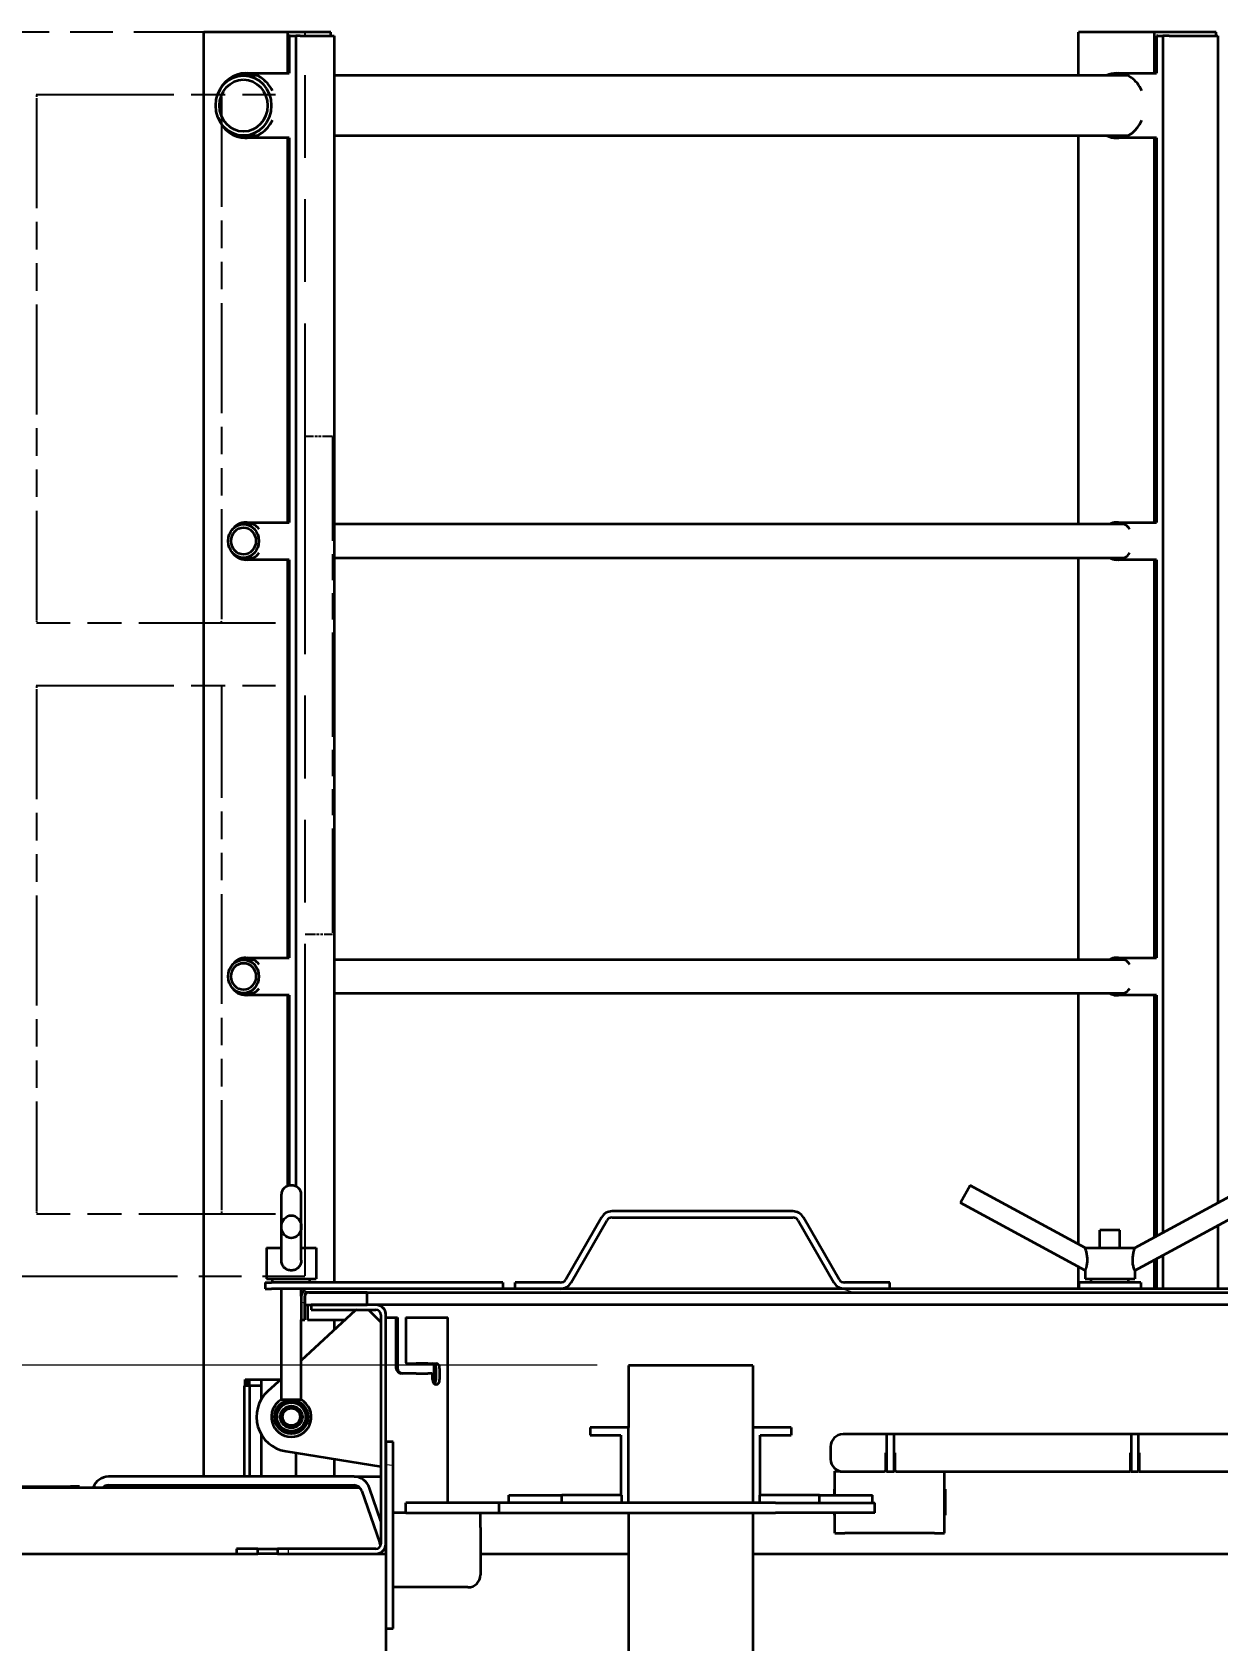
# Model space of a CAD drawing. Header units: millimetres. Extents: x 0 to 42050, y 0 to 29700.
# Drawn here: x 23318 to 24271, y 26642 to 27935 of the extents above; entities that cross this region are included whole.
import ezdxf

# ---------------------------------------------------------------- set-up
doc = ezdxf.new("R2010")
doc.units = ezdxf.units.MM
doc.header["$LTSCALE"] = 50
doc.linetypes.add('DOUBLE_DASH_CHAIN', pattern=[1.2403, 0.6614, -0.0827, 0.1654, -0.0827, 0.1654, -0.0827])
for name, color, linetype, lineweight in [('Dimension', 7, 'Continuous', 18), ('Hatch', 7, 'Continuous', 18), ('Reference', 7, 'DOUBLE_DASH_CHAIN', 25), ('Visible', 7, 'Continuous', 35)]:
    doc.layers.add(name, color=color, linetype=linetype, lineweight=lineweight)
doc.styles.add('Title', font='arial.ttf')
doc.dimstyles.new('Default - Method 2b', dxfattribs={"dimscale": 50, "dimtxt": 3, "dimasz": 2.5, "dimexe": 3, "dimexo": 0.5, "dimgap": 0.7, "dimtad": 0, "dimtoh": 1, "dimdec": 1, "dimrnd": 1e-08, "dimtxsty": 'Title', "dimcen": 0.09, "dimdle": 10, "dimclrd": 256, "dimclre": 256, "dimclrt": 7, "dimadec": 0, "dimazin": 2, "dimtfac": 0.833333, "dimtdec": 1, "dimtmove": 0, "dimatfit": 3, "dimfxl": 1, "dimtolj": 1, "dimlwd": -1, "dimlwe": -1, "dimarcsym": 0})
pattern_1 = [(340.0148, (0, 0), (54.2571, 149.19025), [])]
pattern_2 = [(265.01465, (0, 0), (158.14944, -13.79554), [])]
pattern_3 = [(355.01486, (0, 0), (13.79496, 158.1495), [])]

# ---------------------------------------------------------------- blocks, each defined once
blk = doc.blocks.new('*D40')
at = {"layer": 'Defpoints', "color": 0, "transparency": 16777216}
for p in [(23797.6, 26863.8), (21698.2, 20352.3), (22531.3, 20352.3)]:
    blk.add_point(p, dxfattribs=at)
at = {"layer": 'Dimension', "transparency": 16777216}
for p, q in [((23772.6, 26863.8), (21548.2, 26863.8)), ((21698.2, 26738.8), (21698.2, 23852.9)), ((21698.2, 20477.3), (21698.2, 23363.1)), ((22506.3, 20352.3), (21548.2, 20352.3))]:
    blk.add_line(p, q, dxfattribs=at)
for points in [[(21677.4, 26738.8), (21719, 26738.8), (21698.2, 26863.8)], [(21677.4, 20477.3), (21719, 20477.3), (21698.2, 20352.3)]]:
    blk.add_solid(points, dxfattribs=at)
at = {"layer": 'Dimension', "color": 7, "transparency": 16777216, "insert": (21774.8, 23398.1), "char_height": 150, "attachment_point": 7, "rotation": 90, "style": 'Title'}
blk.add_mtext('\\A1;6511', dxfattribs=at)

msp = doc.modelspace()

# ---------------------------------------------------------------- hatches: boundary and pattern name
at = {"layer": 'Hatch'}
h = msp.add_hatch(dxfattribs=at)
h.set_pattern_fill('ANSI31', color=256, scale=1270, angle=295.01482, style=0)
h.set_pattern_definition(pattern_1)
edge = h.paths.add_edge_path()
edge.add_ellipse((23526.62, 26975.17), major_axis=(0, 9.1), ratio=0.8790755, start_angle=0, end_angle=360)
h = msp.add_hatch(dxfattribs=at)
h.set_pattern_fill('ANSI31', color=256, scale=1270, angle=295.01482, style=0)
h.set_pattern_definition(pattern_1)
edge = h.paths.add_edge_path()
edge.add_line((23537.62, 26900.33), (23537.62, 26912.33))
edge.add_line((23537.62, 26912.33), (23537.62, 26919.33))
edge.add_ellipse((23540.62, 26919.33), major_axis=(0, 3), ratio=1, start_angle=0, end_angle=90, ccw=False)
edge.add_line((23540.62, 26922.33), (23587.62, 26922.33))
edge.add_line((23587.62, 26922.33), (25417.62, 26922.33))
edge.add_line((25417.62, 26922.33), (25464.62, 26922.33))
edge.add_ellipse((25464.62, 26919.33), major_axis=(0, 3), ratio=1, start_angle=270, end_angle=360, ccw=False)
edge.add_line((25467.62, 26919.33), (25467.62, 26912.33))
edge.add_line((25467.62, 26912.33), (25467.62, 26900.33))
edge.add_line((25467.62, 26900.33), (25470.62, 26900.33))
edge.add_line((25470.62, 26900.33), (25470.62, 26919.33))
edge.add_ellipse((25464.62, 26919.33), major_axis=(0, 6), ratio=1, start_angle=270, end_angle=360)
edge.add_line((25464.62, 26925.33), (23540.62, 26925.33))
edge.add_ellipse((23540.62, 26919.33), major_axis=(0, 6), ratio=1, start_angle=0, end_angle=90)
edge.add_line((23534.62, 26919.33), (23534.62, 26900.33))
edge.add_line((23534.62, 26900.33), (23537.62, 26900.33))
h = msp.add_hatch(dxfattribs=at)
h.set_pattern_fill('ANSI31', color=256, scale=1270, angle=205.01467, style=0)
h.set_pattern_definition([(250.01467, (0, 0), (149.1901, -54.2575), [])])
h.paths.add_polyline_path([(23537.62, 26922.33), (23537.62, 26919.33), (23537.62, 26912.33), (23542.62, 26912.33), (23587.62, 26912.33), (23587.62, 26922.33), (23540.62, 26922.33)])
h = msp.add_hatch(dxfattribs=at)
h.set_pattern_fill('ANSI31', color=256, scale=1270, angle=220.01465, style=0)
h.set_pattern_definition(pattern_2)
edge = h.paths.add_edge_path()
edge.add_line((23515.62, 26716.33), (23515.62, 26712.33))
edge.add_line((23515.62, 26712.33), (23594.62, 26712.33))
edge.add_ellipse((23594.62, 26720.33), major_axis=(8, 0), ratio=1, start_angle=270, end_angle=360)
edge.add_line((23602.62, 26720.33), (23602.62, 26802.33))
edge.add_line((23602.62, 26802.33), (23602.62, 26904.33))
edge.add_ellipse((23594.62, 26904.33), major_axis=(8, 0), ratio=1, start_angle=0, end_angle=90)
edge.add_line((23594.62, 26912.33), (23542.62, 26912.33))
edge.add_line((23542.62, 26912.33), (23542.62, 26908.33))
edge.add_line((23542.62, 26908.33), (23594.62, 26908.33))
edge.add_ellipse((23594.62, 26904.33), major_axis=(0, 4), ratio=1, start_angle=270, end_angle=360, ccw=False)
edge.add_line((23598.62, 26904.33), (23598.62, 26720.33))
edge.add_ellipse((23594.62, 26720.33), major_axis=(4, 0), ratio=1, start_angle=270, end_angle=360, ccw=False)
edge.add_line((23594.62, 26716.33), (23515.62, 26716.33))
h = msp.add_hatch(dxfattribs=at)
h.set_pattern_fill('ANSI31', color=256, scale=1270, angle=310.01486, style=0)
h.set_pattern_definition(pattern_3)
h.paths.add_polyline_path([(24011.12, 26778.33), (24011.12, 26808.33), (24005.12, 26808.33), (24005.12, 26778.33)])
h = msp.add_hatch(dxfattribs=at)
h.set_pattern_fill('ANSI31', color=256, scale=1270, angle=235.01463, style=0)
h.set_pattern_definition([(280.01463, (0, 0), (156.3312, 27.60655), [])])
h.paths.add_polyline_path([(24207.62, 26778.33), (24207.62, 26808.33), (24201.62, 26808.33), (24201.62, 26778.33)])
h = msp.add_hatch(dxfattribs=at)
h.set_pattern_fill('ANSI31', color=256, scale=1270, angle=310.01486, style=0)
h.set_pattern_definition(pattern_3)
h.paths.add_polyline_path([(23602.62, 26652.33), (23608.62, 26652.33), (23608.62, 26802.33), (23602.62, 26802.33), (23602.62, 26720.33)])
h = msp.add_hatch(dxfattribs=at)
h.set_pattern_fill('ANSI31', color=256, scale=1270, angle=220.01465, style=0)
h.set_pattern_definition(pattern_2)
h.paths.add_polyline_path([(23499.62, 26712.33), (23499.62, 26716.33), (23482.62, 26716.33), (23482.62, 26712.33)])

# ---------------------------------------------------------------- linework, layer by layer
at = {"layer": 'Reference', "color": 9, "ltscale": 4.12641, "true_color": 0xc0c0c0}
for p, q in [((23536.6, 27935.33), (23298.8, 27935.33)), ((23298.8, 26935.33), (23536.6, 26935.33))]:
    msp.add_line(p, q, dxfattribs=at)
at = {"layer": 'Reference', "color": 9, "ltscale": 8.042114, "true_color": 0xc0c0c0}
msp.add_line((23537.87, 26936.6), (23537.87, 27934.06), dxfattribs=at)
at = {"layer": 'Reference', "color": 9, "ltscale": 2.672609, "true_color": 0xc0c0c0}
for p, q in [((23322.02, 27462.33), (23322.02, 27883.33)), ((23470.57, 27883.33), (23470.57, 27462.33)), ((23322.02, 26987.33), (23322.02, 27408.33)), ((23470.57, 27408.33), (23470.57, 26987.33))]:
    msp.add_line(p, q, dxfattribs=at)
at = {"layer": 'Reference', "color": 9, "ltscale": 3.32539, "true_color": 0xc0c0c0}
for p, q in [((23322.28, 27885.33), (23513.92, 27885.33)), ((23513.92, 27460.33), (23322.28, 27460.33)), ((23322.28, 27410.33), (23513.92, 27410.33)), ((23513.92, 26985.33), (23322.28, 26985.33))]:
    msp.add_line(p, q, dxfattribs=at)
at = {"layer": 'Reference', "color": 9, "ltscale": 0.244668, "true_color": 0xc0c0c0}
for p, q in [((23559.68, 27610.33), (23537.87, 27610.33)), ((23537.87, 27210.33), (23559.68, 27210.33))]:
    msp.add_line(p, q, dxfattribs=at)
at = {"layer": 'Reference', "color": 9, "ltscale": 2.539291, "true_color": 0xc0c0c0}
msp.add_line((23559.68, 27610.33), (23559.68, 27210.33), dxfattribs=at)
at = {"layer": 'Reference', "color": 9, "ltscale": 0.024152, "true_color": 0xc0c0c0}
for centre, major_axis, start_param, end_param in [((23535.87, 27933.33), (-1.65, -1.65), 2.1689214, 3.7397178), ((23535.87, 26937.33), (-1.65, 1.65), 2.5434675, 4.1142639)]:
    msp.add_ellipse(centre, major_axis=major_axis, ratio=0.6813879, start_param=start_param, end_param=end_param, dxfattribs=at)
at = {"layer": 'Reference', "color": 9, "ltscale": 0.022013, "true_color": 0xc0c0c0}
for points, knots in [([(23322.02, 27883.33), (23322.02, 27883.62), (23322.03, 27883.91), (23322.09, 27884.45), (23322.13, 27884.71), (23322.22, 27885.13), (23322.27, 27885.3), (23322.35, 27885.55), (23322.39, 27885.63), (23322.43, 27885.71), (23322.44, 27885.73), (23322.44, 27885.73)], [4.712389, 4.712389, 4.712389, 4.712389, 4.9798706, 4.9798706, 5.2402552, 5.2402552, 5.4778702, 5.4778702, 5.6776199, 5.6776199, 5.7979936, 5.7979936, 5.7979936, 5.7979936]), ([(23322.44, 27459.93), (23322.44, 27459.93), (23322.44, 27459.94), (23322.41, 27459.99), (23322.38, 27460.04), (23322.32, 27460.2), (23322.28, 27460.31), (23322.2, 27460.61), (23322.16, 27460.79), (23322.08, 27461.23), (23322.06, 27461.49), (23322.03, 27461.94), (23322.02, 27462.13), (23322.02, 27462.33)], [3.6267843, 3.6267843, 3.6267843, 3.6267843, 3.7235393, 3.7235393, 3.8784732, 3.8784732, 4.0646167, 4.0646167, 4.2852155, 4.2852155, 4.5337889, 4.5337889, 4.712389, 4.712389, 4.712389, 4.712389]), ([(23322.02, 27408.33), (23322.02, 27408.62), (23322.03, 27408.91), (23322.09, 27409.45), (23322.13, 27409.71), (23322.22, 27410.13), (23322.27, 27410.3), (23322.35, 27410.55), (23322.39, 27410.63), (23322.43, 27410.71), (23322.44, 27410.73), (23322.44, 27410.73)], [4.712389, 4.712389, 4.712389, 4.712389, 4.9798706, 4.9798706, 5.2402552, 5.2402552, 5.4778702, 5.4778702, 5.6776199, 5.6776199, 5.7979936, 5.7979936, 5.7979936, 5.7979936]), ([(23322.44, 26984.93), (23322.44, 26984.93), (23322.44, 26984.94), (23322.41, 26984.99), (23322.38, 26985.04), (23322.32, 26985.2), (23322.28, 26985.31), (23322.2, 26985.61), (23322.16, 26985.79), (23322.08, 26986.23), (23322.06, 26986.49), (23322.03, 26986.94), (23322.02, 26987.13), (23322.02, 26987.33)], [3.6267843, 3.6267843, 3.6267843, 3.6267843, 3.7235393, 3.7235393, 3.8784732, 3.8784732, 4.0646167, 4.0646167, 4.2852155, 4.2852155, 4.5337889, 4.5337889, 4.712389, 4.712389, 4.712389, 4.712389])]:
    msp.add_open_spline(points, degree=3, knots=knots, dxfattribs=at)
at = {"layer": 'Reference', "color": 9, "ltscale": 0.014378, "true_color": 0xc0c0c0}
for points, knots in [([(23470.57, 27883.33), (23470.57, 27883.62), (23470.56, 27883.91), (23470.5, 27884.45), (23470.46, 27884.71), (23470.38, 27885.08), (23470.35, 27885.21), (23470.31, 27885.33)], [4.71238898, 4.71238898, 4.71238898, 4.71238898, 4.97987064, 4.97987064, 5.24025517, 5.24025517, 5.41857699, 5.41857699, 5.41857699, 5.41857699]), ([(23470.31, 27460.33), (23470.32, 27460.37), (23470.34, 27460.41), (23470.39, 27460.61), (23470.43, 27460.79), (23470.51, 27461.23), (23470.54, 27461.49), (23470.57, 27461.94), (23470.57, 27462.13), (23470.57, 27462.33)], [4.00620097, 4.00620097, 4.00620097, 4.00620097, 4.06461671, 4.06461671, 4.28521546, 4.28521546, 4.53378885, 4.53378885, 4.71238898, 4.71238898, 4.71238898, 4.71238898]), ([(23470.31, 27410.33), (23470.32, 27410.29), (23470.34, 27410.25), (23470.39, 27410.05), (23470.43, 27409.86), (23470.51, 27409.43), (23470.54, 27409.17), (23470.57, 27408.72), (23470.57, 27408.52), (23470.57, 27408.33)], [0.86460832, 0.86460832, 0.86460832, 0.86460832, 0.92302406, 0.92302406, 1.1436228, 1.1436228, 1.3921962, 1.3921962, 1.57079633, 1.57079633, 1.57079633, 1.57079633]), ([(23470.57, 26987.33), (23470.57, 26987.04), (23470.56, 26986.75), (23470.5, 26986.2), (23470.46, 26985.95), (23470.38, 26985.58), (23470.35, 26985.44), (23470.31, 26985.33)], [1.57079633, 1.57079633, 1.57079633, 1.57079633, 1.83827799, 1.83827799, 2.09866252, 2.09866252, 2.27698433, 2.27698433, 2.27698433, 2.27698433])]:
    msp.add_open_spline(points, degree=3, knots=knots, dxfattribs=at)
at = {"layer": 'Visible', "color": 9, "true_color": 0xc0c0c0}
for p, q in [((23523.63, 27935.33), (23456.34, 27935.33)), ((23456.34, 26774.33), (23456.34, 27935.33)), ((23558.51, 27935.33), (23523.63, 27935.33)), ((23523.63, 27935.33), (23523.63, 27902.33)), ((23524.79, 27932.33), (23524.79, 27902.33)), ((23525.57, 27932.33), (23524.79, 27932.33)), ((23525.57, 27932.33), (23530.18, 27932.33)), ((23530.18, 27932.33), (23530.18, 27007.59)), ((23533.67, 27932.33), (23530.18, 27932.33)), ((23533.67, 27932.33), (23557.7, 27932.33)), ((23557.7, 27932.33), (23561.18, 27932.33)), ((23558.51, 27932.33), (23558.51, 27935.33)), ((23561.18, 27932.33), (23561.18, 26930.33)), ((24220.34, 27935.33), (24159.44, 27935.33)), ((24159.44, 27900.48), (24159.44, 27935.33)), ((24269.97, 27935.33), (24220.34, 27935.33)), ((24220.34, 27935.33), (24220.34, 27902.33)), ((24222, 27932.33), (24222, 27902.33)), ((24223.1, 27932.33), (24222, 27932.33)), ((24223.1, 27932.33), (24227.27, 27932.33)), ((24227.27, 27932.33), (24227.27, 26970.52)), ((24232.23, 27932.33), (24227.27, 27932.33)), ((24232.23, 27932.33), (24266.42, 27932.33)), ((24266.42, 27932.33), (24271.38, 27932.33)), ((24269.97, 27932.33), (24269.97, 27935.33)), ((24271.38, 27932.33), (24271.38, 26994.44)), ((23499.45, 27900.48), (23488.19, 27900.48)), ((23489.98, 27902.33), (23523.63, 27902.33)), ((23492.82, 27902.33), (23492.82, 27900.48)), ((23496.5, 27902.33), (23502.06, 27898.84)), ((23523.63, 27902.33), (23524.79, 27902.33)), ((24199.47, 27900.48), (23561.18, 27900.48)), ((24189.89, 27902.33), (24220.34, 27902.33)), ((24196.79, 27902.33), (24201.83, 27898.84)), ((24220.34, 27902.33), (24222, 27902.33)), ((23477.88, 27854.67), (23479.26, 27853.81)), ((23488.19, 27852.18), (23498.96, 27852.18)), ((23492.82, 27852.18), (23492.82, 27850.5)), ((23495.49, 27852.18), (23495.49, 27851)), ((23561.18, 27852.18), (24199.02, 27852.18)), ((24159.44, 27539.78), (24159.44, 27852.18)), ((23523.63, 27850.33), (23489.98, 27850.33)), ((23523.63, 27850.33), (23523.63, 27541.33)), ((23524.79, 27850.33), (23523.63, 27850.33)), ((23524.79, 27850.33), (23524.79, 27541.33)), ((24220.34, 27850.33), (24189.89, 27850.33)), ((24220.34, 27850.33), (24220.34, 27541.33)), ((24222, 27850.33), (24220.34, 27850.33)), ((24222, 27850.33), (24222, 27541.33)), ((23489.98, 27541.33), (23523.63, 27541.33)), ((23492.82, 27541.33), (23492.82, 27539.78)), ((23493.78, 27541.33), (23496.99, 27539.32)), ((23523.63, 27541.33), (23524.79, 27541.33)), ((24189.89, 27541.33), (24220.34, 27541.33)), ((24194.33, 27541.33), (24197.24, 27539.32)), ((24220.34, 27541.33), (24222, 27541.33)), ((23496.26, 27539.78), (23488.19, 27539.78)), ((24196.57, 27539.78), (23561.18, 27539.78)), ((23483.55, 27513.85), (23483.79, 27513.69)), ((23483.79, 27513.69), (23483.7, 27513.69)), ((23488.19, 27512.88), (23496.2, 27512.88)), ((23523.63, 27511.33), (23489.98, 27511.33)), ((23492.82, 27512.88), (23492.82, 27511.63)), ((23495.49, 27512.88), (23495.49, 27512.53)), ((23523.63, 27511.33), (23523.63, 27191.33)), ((23524.79, 27511.33), (23523.63, 27511.33)), ((23524.79, 27511.33), (23524.79, 27191.33)), ((23561.18, 27512.88), (24196.52, 27512.88)), ((24159.44, 27189.78), (24159.44, 27512.88)), ((24220.34, 27511.33), (24189.89, 27511.33)), ((24220.34, 27511.33), (24220.34, 27191.33)), ((24222, 27511.33), (24220.34, 27511.33)), ((24222, 27511.33), (24222, 27191.33)), ((23496.26, 27189.78), (23488.19, 27189.78)), ((23489.98, 27191.33), (23523.63, 27191.33)), ((23492.82, 27191.33), (23492.82, 27189.78)), ((23493.78, 27191.33), (23496.99, 27189.32)), ((23523.63, 27191.33), (23524.79, 27191.33)), ((24196.57, 27189.78), (23561.18, 27189.78)), ((24189.89, 27191.33), (24220.34, 27191.33)), ((24194.33, 27191.33), (24197.24, 27189.32)), ((24220.34, 27191.33), (24222, 27191.33)), ((23483.41, 27163.91), (23484.33, 27163.34)), ((23488.19, 27162.88), (23496.2, 27162.88)), ((23523.63, 27161.33), (23489.98, 27161.33)), ((23492.82, 27162.88), (23492.82, 27161.63)), ((23495.49, 27162.88), (23495.49, 27162.53)), ((23523.63, 27161.33), (23523.63, 27007.82)), ((23524.79, 27161.33), (23523.63, 27161.33)), ((23524.79, 27161.33), (23524.79, 27008.14)), ((23561.18, 27162.88), (24196.52, 27162.88)), ((24159.44, 26961.04), (24159.44, 27162.88)), ((24220.34, 27161.33), (24189.89, 27161.33)), ((24220.34, 27161.33), (24220.34, 26966.77)), ((24222, 27161.33), (24220.34, 27161.33)), ((24222, 27161.33), (24222, 26967.66)), ((24271.38, 26976.24), (24271.38, 26925.33)), ((24220.34, 26948.56), (24220.34, 26925.33)), ((24222, 26949.46), (24222, 26925.33)), ((24227.27, 26952.32), (24227.27, 26925.33)), ((24159.44, 26925.33), (24159.44, 26942.84)), ((23561.18, 26900.33), (23561.18, 26892.26)), ((23488.65, 26847.33), (23488.65, 26774.33)), ((23493.27, 26847.33), (23488.65, 26847.33)), ((23489.52, 26847.33), (23489.52, 26852.33)), ((23489.52, 26852.33), (23517.85, 26852.33)), ((23490.68, 26852.33), (23490.68, 26847.33)), ((23492.82, 26852.33), (23492.82, 26847.33)), ((23502.52, 26847.33), (23493.27, 26847.33)), ((23493.27, 26774.33), (23493.27, 26847.33)), ((23502.52, 26852.33), (23502.52, 26836.59)), ((23502.52, 26808.07), (23502.52, 26774.33)), ((23530.18, 26793.39), (23530.18, 26774.33)), ((23561.18, 26788.38), (23561.18, 26774.33)), ((23121.26, 26712.33), (23482.62, 26712.33)), ((23594.62, 26712.33), (23602.62, 26712.33)), ((23678.62, 26712.33), (23797.62, 26712.33)), ((23897.62, 26712.33), (25402.62, 26712.33)), ((23602.62, 26652.33), (23602.62, 26632.33))]:
    msp.add_line(p, q, dxfattribs=at)
at = {"layer": 'Visible'}
for p, q in [((23518.62, 26975.17), (23518.62, 27001.3)), ((23534.62, 26975.17), (23534.62, 27001.3)), ((24072.24, 27008.33), (24064.62, 26994.26)), ((24164.62, 26958.24), (24072.24, 27008.33)), ((24204.62, 26958.24), (24296.99, 27008.33)), ((23929.67, 26987.59), (23784.57, 26987.59)), ((24164.62, 26940.04), (24064.62, 26994.26)), ((24204.62, 26940.04), (24304.62, 26994.26)), ((23518.62, 26948.23), (23518.62, 26975.17)), ((23534.62, 26948.23), (23534.62, 26975.17)), ((23775.91, 26982.59), (23747.18, 26932.83)), ((23751.51, 26930.33), (23780.24, 26980.09)), ((23784.57, 26982.59), (23929.67, 26982.59)), ((23934, 26980.09), (23962.73, 26930.33)), ((23967.06, 26932.83), (23938.33, 26982.59)), ((24192.62, 26972.33), (24176.62, 26972.33)), ((24176.62, 26958.33), (24176.62, 26972.33)), ((24192.62, 26958.33), (24192.62, 26972.33)), ((23506.62, 26958.33), (23518.62, 26958.33)), ((23506.62, 26958.33), (23506.62, 26933.33)), ((23534.62, 26958.33), (23546.62, 26958.33)), ((23546.62, 26958.33), (23546.62, 26933.33)), ((24164.62, 26958.33), (24204.62, 26958.33)), ((24164.62, 26958.33), (24164.62, 26958.24)), ((24204.62, 26958.33), (24204.62, 26958.24)), ((23506.62, 26933.33), (23546.62, 26933.33)), ((23511.62, 26930.33), (23511.62, 26933.33)), ((23541.62, 26930.33), (23541.62, 26933.33)), ((24164.62, 26940.04), (24164.62, 26933.33)), ((24164.62, 26933.33), (24204.62, 26933.33)), ((24169.62, 26930.33), (24169.62, 26933.33)), ((24199.62, 26930.33), (24199.62, 26933.33)), ((24204.62, 26940.04), (24204.62, 26933.33)), ((23505.62, 26930.33), (23505.62, 26925.33)), ((23505.62, 26930.33), (23510.62, 26930.33)), ((23505.62, 26925.33), (23510.62, 26925.33)), ((23696.62, 26930.33), (23510.62, 26930.33)), ((23540.62, 26925.33), (23510.62, 26925.33)), ((23518.62, 26836.18), (23518.62, 26925.33)), ((23534.62, 26919.33), (23534.62, 26925.33)), ((23537.62, 26922.33), (23537.62, 26912.33)), ((23587.62, 26922.33), (23537.62, 26922.33)), ((25464.62, 26925.33), (23540.62, 26925.33)), ((23540.62, 26922.33), (25464.62, 26922.33)), ((23587.62, 26912.33), (23587.62, 26922.33)), ((23696.62, 26930.33), (23696.62, 26925.33)), ((23742.85, 26930.33), (23706.62, 26930.33)), ((23706.62, 26925.33), (23706.62, 26930.33)), ((24007.62, 26930.33), (23971.39, 26930.33)), ((24007.62, 26925.33), (24007.62, 26930.33)), ((24209.62, 26930.33), (24159.62, 26930.33)), ((24159.62, 26930.33), (24159.62, 26925.33)), ((24209.62, 26930.33), (24209.62, 26925.33)), ((23534.62, 26919.33), (23534.62, 26900.33)), ((23578.04, 26907.8), (23534.62, 26867.78)), ((23537.62, 26900.33), (23537.62, 26919.33)), ((23537.62, 26912.33), (23587.62, 26912.33)), ((23539.74, 26912.33), (23539.74, 26900.33)), ((23594.62, 26912.33), (23542.62, 26912.33)), ((23542.62, 26912.33), (23542.62, 26908.33)), ((23542.62, 26908.33), (23594.62, 26908.33)), ((23598.62, 26898.33), (23588.62, 26908.33)), ((25410.62, 26912.33), (23594.62, 26912.33)), ((23534.62, 26900.33), (23537.62, 26900.33)), ((23534.62, 26836.18), (23534.62, 26900.33)), ((23539.74, 26900.33), (23569.94, 26900.33)), ((23596.62, 26900.33), (23598.62, 26900.33)), ((23598.62, 26904.33), (23598.62, 26720.33)), ((23602.62, 26720.33), (23602.62, 26904.33)), ((23602.62, 26902.33), (23610.99, 26902.33)), ((23610.99, 26902.33), (23612.03, 26902.33)), ((23610.99, 26861.33), (23610.99, 26902.33)), ((23612.03, 26902.33), (23612.03, 26861.33)), ((23618.72, 26902.33), (23627.09, 26902.33)), ((23618.72, 26902.33), (23618.72, 26866.33)), ((23627.09, 26902.33), (23636.27, 26902.33)), ((23636.27, 26902.33), (23649.74, 26902.33)), ((23649.74, 26902.33), (23652.52, 26902.33)), ((23652.52, 26753.33), (23652.52, 26902.33)), ((23627.09, 26857.33), (23614.85, 26857.33)), ((23619.68, 26865.33), (23627.09, 26865.33)), ((23636.27, 26865.33), (23627.09, 26865.33)), ((23627.09, 26857.33), (23636.27, 26857.33)), ((23636.27, 26865.33), (23643, 26865.33)), ((23639.47, 26857.33), (23636.27, 26857.33)), ((23640.17, 26852.33), (23640.17, 26856.33)), ((23641.5, 26848.94), (23641.5, 26864.86)), ((23643, 26852.33), (23643, 26861.33)), ((23645.83, 26861.33), (23645.83, 26852.33)), ((23897.62, 26863.76), (23797.62, 26863.76)), ((23797.62, 26863.76), (23797.62, 26813.76)), ((23897.62, 26863.76), (23897.62, 26813.76)), ((23518.62, 26853.03), (23507.64, 26842.92)), ((23518.62, 26836.18), (23534.62, 26836.18)), ((23797.62, 26813.76), (23766.93, 26813.76)), ((23766.93, 26813.76), (23766.93, 26807.76)), ((23766.93, 26807.76), (23791.62, 26807.76)), ((23791.62, 26807.76), (23791.62, 26759.33)), ((23797.62, 26753.33), (23797.62, 26813.76)), ((23928.3, 26813.76), (23897.62, 26813.76)), ((23897.62, 26813.76), (23897.62, 26753.33)), ((23903.62, 26759.33), (23903.62, 26807.76)), ((23903.62, 26807.76), (23928.3, 26807.76)), ((23928.3, 26813.76), (23928.3, 26807.76)), ((24005.12, 26808.33), (23970.12, 26808.33)), ((24011.12, 26808.33), (24005.12, 26808.33)), ((24005.12, 26808.33), (24005.12, 26778.33)), ((24011.12, 26778.33), (24011.12, 26808.33)), ((24201.62, 26808.33), (24011.12, 26808.33)), ((24207.62, 26808.33), (24201.62, 26808.33)), ((24201.62, 26808.33), (24201.62, 26778.33)), ((24397.95, 26808.33), (24207.62, 26808.33)), ((24207.62, 26778.33), (24207.62, 26808.33)), ((23522.15, 26794.69), (23598.62, 26782.33)), ((23608.62, 26802.33), (23602.62, 26802.33)), ((23602.62, 26802.33), (23602.62, 26652.33)), ((23608.62, 26652.33), (23608.62, 26802.33)), ((23960.12, 26798.33), (23960.12, 26788.33)), ((24004.62, 26780.33), (24004.62, 26793.33)), ((24004.62, 26793.33), (24005.12, 26793.33)), ((24011.12, 26793.33), (24011.62, 26793.33)), ((24011.62, 26793.33), (24011.62, 26780.33)), ((24201.12, 26793.33), (24201.62, 26793.33)), ((24201.12, 26778.33), (24201.12, 26793.33)), ((24207.62, 26793.33), (24208.12, 26793.33)), ((24208.12, 26793.33), (24208.12, 26778.33)), ((23963.62, 26759.33), (23963.62, 26778.83)), ((23963.62, 26778.83), (23966.99, 26778.83)), ((23970.12, 26778.33), (24002.62, 26778.33)), ((24005.12, 26778.83), (24003.94, 26778.83)), ((24005.12, 26778.33), (24011.12, 26778.33)), ((24012.29, 26778.83), (24011.12, 26778.83)), ((24013.62, 26778.33), (24201.12, 26778.33)), ((24051.62, 26728.83), (24051.62, 26778.33)), ((24201.62, 26778.33), (24207.62, 26778.33)), ((24208.12, 26778.33), (24395.45, 26778.33)), ((23581.72, 26765.33), (23121.26, 26765.33)), ((23221.86, 26766.42), (23356.36, 26766.42)), ((23356.36, 26765.33), (23356.36, 26766.42)), ((23577.12, 26774.33), (23379.6, 26774.33)), ((23379.6, 26767.33), (23577.12, 26767.33)), ((23577.12, 26774.33), (23598.62, 26774.33)), ((23598.62, 26738.41), (23589.48, 26765.12)), ((23583.3, 26762.72), (23597.39, 26721.54)), ((23618.62, 26745.33), (23618.62, 26753.33)), ((23693.62, 26753.33), (23618.62, 26753.33)), ((23693.62, 26745.33), (23693.62, 26753.33)), ((23915.95, 26753.33), (23693.62, 26753.33)), ((23701.46, 26759.33), (23743.99, 26759.33)), ((23701.46, 26753.33), (23701.46, 26759.33)), ((23792.25, 26759.33), (23743.99, 26759.33)), ((23743.99, 26753.33), (23743.99, 26759.33)), ((23792.25, 26753.33), (23792.25, 26759.33)), ((23902.98, 26759.33), (23902.98, 26753.33)), ((23951.25, 26759.33), (23902.98, 26759.33)), ((23915.95, 26753.33), (23995.62, 26753.33)), ((23951.25, 26759.33), (23993.77, 26759.33)), ((23951.25, 26753.33), (23951.25, 26759.33)), ((23963.12, 26764.33), (23963.62, 26764.33)), ((23963.12, 26759.33), (23963.12, 26764.33)), ((23993.77, 26753.33), (23993.77, 26759.33)), ((23995.62, 26745.33), (23995.62, 26753.33)), ((24051.62, 26764.33), (24052.12, 26764.33)), ((24052.12, 26764.33), (24052.12, 26743.33)), ((23618.62, 26745.33), (23608.62, 26745.33)), ((23618.62, 26745.33), (23693.62, 26745.33)), ((23678.62, 26733.33), (23678.62, 26745.33)), ((23693.62, 26745.33), (23915.95, 26745.33)), ((23797.62, 26745.33), (23797.62, 21385.88)), ((23897.62, 26745.33), (23897.62, 21385.88)), ((23995.62, 26745.33), (23915.95, 26745.33)), ((23963.12, 26743.33), (23963.12, 26745.33)), ((23963.62, 26743.33), (23963.12, 26743.33)), ((23963.62, 26728.83), (23963.62, 26745.33)), ((24052.12, 26743.33), (24051.62, 26743.33)), ((23678.62, 26733.33), (23678.62, 26695.33)), ((23963.62, 26728.83), (23971.62, 26728.83)), ((24043.62, 26728.83), (23971.62, 26728.83)), ((24043.62, 26728.83), (24051.62, 26728.83)), ((23499.62, 26716.33), (23482.62, 26716.33)), ((23482.62, 26716.33), (23482.62, 26712.33)), ((23499.62, 26712.33), (23499.62, 26716.33)), ((23499.62, 26716.33), (23515.62, 26716.33)), ((23515.62, 26716.33), (23515.62, 26712.33)), ((23594.62, 26716.33), (23515.62, 26716.33)), ((23482.62, 26712.33), (23499.62, 26712.33)), ((23515.62, 26712.33), (23499.62, 26712.33)), ((23515.62, 26712.33), (23594.62, 26712.33)), ((23668.62, 26685.33), (23608.62, 26685.33)), ((23602.62, 26652.33), (23608.62, 26652.33))]:
    msp.add_line(p, q, dxfattribs=at)
for radius in [13.56, 11.58, 8.9, 8, 7]:
    msp.add_circle((23526.62, 26822.33), radius, dxfattribs=at)
for centre, radius, start, end in [((23784.57, 26977.59), 10, 90, 150), ((23929.67, 26977.59), 10, 30, 90), ((23784.57, 26977.59), 5, 90, 150), ((23929.67, 26977.59), 5, 30, 90), ((23540.62, 26919.33), 6, 90, 180), ((23540.62, 26919.33), 3, 90, 180), ((23742.85, 26935.33), 5, 270, 330), ((23742.85, 26935.33), 10, 270, 330), ((23971.39, 26935.33), 10, 210, 270), ((23971.39, 26935.33), 5, 210, 270), ((23579.4, 26906.33), 2, 90, 132.66341), ((23594.62, 26904.33), 8, 0, 90), ((23594.62, 26904.33), 4, 0, 90), ((23526.62, 26822.33), 28, 132.66341, 260.81923), ((23526.62, 26822.33), 16, 120, 60), ((23970.12, 26798.33), 10, 90, 180), ((23970.12, 26788.33), 10, 180, 270), ((24002.62, 26780.33), 2, 270, 0), ((24013.62, 26780.33), 2, 180, 270), ((23594.62, 26720.33), 8, 270, 0), ((23594.62, 26720.33), 4, 270, 0), ((23668.62, 26695.33), 10, 270, 0)]:
    msp.add_arc(centre, radius, start, end, dxfattribs=at)
at = {"layer": 'Visible', "color": 9, "true_color": 0xc0c0c0}
for centre, major_axis in [((23488.19, 27876.33), (0, 24.15)), ((23488.19, 27876.33), (0, 20.9)), ((23488.19, 27526.33), (0, 13.45)), ((23488.19, 27526.33), (0, 10.8)), ((23488.19, 27176.33), (0, 13.45)), ((23488.19, 27176.33), (0, 10.8))]:
    msp.add_ellipse(centre, major_axis=major_axis, ratio=0.9242195, dxfattribs=at)
for centre, major_axis, ratio, start_param, end_param in [((23489.98, 27876.33), (0, 26), 0.9218373, 0, 1.1905962), ((23491.15, 27876.33), (0, 26), 0.9218373, 0, 0.6595403), ((23490.08, 27876.33), (0, -26), 0.9218373, 2.0436914, 2.6179939), ((24189.89, 27876.33), (0, 26), 0.8342482, 0, 0.3795103), ((24191.55, 27876.33), (0, 26), 0.8342482, 0, 0.3795103), ((24190.98, 27876.33), (0, -26), 0.8342482, 2.0436914, 2.6179939), ((23489.98, 27876.33), (0, -26), 0.9218373, 5.0925891, 6.2831853), ((23490.08, 27876.33), (0, -26), 0.9218373, 0.0222926, 1.0979012), ((24190.98, 27876.33), (0, -26), 0.8342482, 0.0130411, 1.0979012), ((23491.15, 27876.33), (0, -26), 0.9218373, 5.623645, 6.2831853), ((23491.24, 27876.33), (0, -26), 0.9218373, 5.7595865, 6.2589268), ((24189.89, 27876.33), (0, -26), 0.8342482, 5.903675, 6.2831853), ((24191.55, 27876.33), (0, -26), 0.8342482, 5.903675, 6.2831853), ((24192.64, 27876.33), (0, -26), 0.8342482, 5.903675, 6.2450448), ((23489.98, 27526.33), (0, 15), 0.9218373, 0, 0.9450668), ((23491.15, 27526.33), (0, 15), 0.9218373, 0, 0.5987215), ((24189.89, 27526.33), (0, 15), 0.8342482, 0, 0.4586146), ((24191.55, 27526.33), (0, 15), 0.8342482, 0, 0.4586146), ((23490.08, 27526.33), (0, -15), 0.9218373, 2.2624317, 2.6179939), ((24190.98, 27526.33), (0, -15), 0.8342482, 2.2624317, 2.6179939), ((23489.98, 27526.33), (0, -15), 0.9218373, 5.3381185, 6.2831853), ((23490.08, 27526.33), (0, -15), 0.9218373, 0.038647, 0.879161), ((24190.98, 27526.33), (0, -15), 0.8342482, 0.0226058, 0.879161), ((23491.15, 27526.33), (0, -15), 0.9218373, 5.6844638, 6.2831853), ((23491.24, 27526.33), (0, -15), 0.9218373, 5.7146058, 6.2411289), ((24189.89, 27526.33), (0, -15), 0.8342482, 5.8245707, 6.2831853), ((24191.55, 27526.33), (0, -15), 0.8342482, 5.8245707, 6.2831853), ((24192.64, 27526.33), (0, -15), 0.8342482, 5.8245707, 6.217043), ((23489.98, 27176.33), (0, 15), 0.9218373, 0, 0.9450668), ((23491.15, 27176.33), (0, 15), 0.9218373, 0, 0.5987215), ((23490.08, 27176.33), (0, -15), 0.9218373, 2.2624317, 2.6179939), ((24189.89, 27176.33), (0, 15), 0.8342482, 0, 0.4586146), ((24191.55, 27176.33), (0, 15), 0.8342482, 0, 0.4586146), ((24190.98, 27176.33), (0, -15), 0.8342482, 2.2624317, 2.6179939), ((23489.98, 27176.33), (0, -15), 0.9218373, 5.3381185, 6.2831853), ((23490.08, 27176.33), (0, -15), 0.9218373, 0.038647, 0.879161), ((24190.98, 27176.33), (0, -15), 0.8342482, 0.0226058, 0.879161), ((23491.15, 27176.33), (0, -15), 0.9218373, 5.6844638, 6.2831853), ((23491.24, 27176.33), (0, -15), 0.9218373, 5.7595865, 6.2411289), ((24189.89, 27176.33), (0, -15), 0.8342482, 5.8245707, 6.2831853), ((24191.55, 27176.33), (0, -15), 0.8342482, 5.8245707, 6.2831853), ((24192.64, 27176.33), (0, -15), 0.8342482, 5.8245707, 6.217043)]:
    msp.add_ellipse(centre, major_axis=major_axis, ratio=ratio, start_param=start_param, end_param=end_param, dxfattribs=at)
at = {"layer": 'Visible'}
for centre, major_axis, ratio, start_param, end_param in [((23526.62, 27001.3), (-8, 0), 0.8790755, 3.1415927, 6.2831853), ((23614.85, 26861.33), (0, -4), 0.9659258, 4.712389, 6.2831853), ((23615.89, 26861.33), (0, -4), 0.9659258, 4.712389, 6.2831853), ((23619.68, 26866.33), (0, -1), 0.9659258, 4.712389, 6.2831853), ((23639.47, 26856.33), (0, 1), 0.7071068, 4.712389, 6.2831853), ((23640.17, 26861.33), (0, 4), 0.7071068, 4.712389, 6.2831853), ((23643, 26861.33), (0, 4), 0.7071068, 4.712389, 6.2831853), ((23643, 26852.33), (0, -4), 0.7071068, 4.712389, 7.8539816), ((23640.17, 26852.33), (0, 4), 0.7071068, 3.6651914, 4.712389), ((23368.08, 18563.52), (0, 8203), 0.2920212, 0.0048958, 0.0170315), ((23379.6, 26760.33), (0, 14), 0.9396926, 0, 1.2055891), ((23379.6, 26760.33), (0, 7), 0.9396926, 0, 0.7751934), ((23577.12, 26760.33), (0, 14), 0.9396926, 5.0614548, 6.2831853), ((23577.12, 26760.33), (0, 7), 0.9396926, 5.0614548, 6.2831853), ((23584.81, 26760.33), (0, -7), 0.9396926, 3.7660365, 3.916786), ((23609.75, 26726.33), (0, -14), 0.9396926, 5.0614548, 5.2494057)]:
    msp.add_ellipse(centre, major_axis=major_axis, ratio=ratio, start_param=start_param, end_param=end_param, dxfattribs=at)
msp.add_ellipse((23526.62, 26975.17), major_axis=(0, 9.1), ratio=0.8790755, dxfattribs=at)
for points, knots in [([(23534.62, 26948.23), (23534.62, 26947.16), (23534.44, 26946.01), (23533.63, 26943.91), (23533, 26942.96), (23531.54, 26941.55), (23530.65, 26940.98), (23528.69, 26940.22), (23527.62, 26940.04), (23525.62, 26940.04), (23524.55, 26940.22), (23522.59, 26940.98), (23521.69, 26941.55), (23520.23, 26942.96), (23519.6, 26943.91), (23518.8, 26946.01), (23518.62, 26947.16), (23518.62, 26948.23)], [2.7352357, 2.7352357, 2.7352357, 2.7352357, 3.0571869, 3.0571869, 3.3791381, 3.3791381, 3.6795715, 3.6795715, 3.9800049, 3.9800049, 4.2804383, 4.2804383, 4.5808717, 4.5808717, 4.9028228, 4.9028228, 5.224774, 5.224774, 5.224774, 5.224774]), ([(24164.62, 26958.24), (24164.62, 26958.24), (24164.64, 26958.16), (24164.73, 26957.86), (24164.79, 26957.64), (24165.03, 26956.79), (24165.24, 26955.98), (24165.64, 26954.2), (24165.87, 26953.08), (24166.19, 26950.69), (24166.29, 26949.42), (24166.29, 26947.16), (24166.21, 26946.01), (24165.88, 26943.91), (24165.65, 26942.96), (24165.22, 26941.55), (24165, 26940.98), (24164.7, 26940.22), (24164.62, 26940.04), (24164.62, 26940.04)], [1.3676178, 1.3676178, 1.3676178, 1.3676178, 1.5312304, 1.5312304, 1.6948429, 1.6948429, 2.0220679, 2.0220679, 2.3786518, 2.3786518, 2.7352357, 2.7352357, 3.0571869, 3.0571869, 3.3791381, 3.3791381, 3.6795715, 3.6795715, 3.9800049, 3.9800049, 3.9800049, 3.9800049]), ([(24202.95, 26948.23), (24202.95, 26949.42), (24203.04, 26950.69), (24203.37, 26953.08), (24203.59, 26954.2), (24203.99, 26955.98), (24204.21, 26956.79), (24204.44, 26957.64), (24204.51, 26957.86), (24204.59, 26958.16), (24204.62, 26958.24), (24204.62, 26958.24)], [0, 0, 0, 0, 0.3565839, 0.3565839, 0.7131678, 0.7131678, 1.0403928, 1.0403928, 1.2040053, 1.2040053, 1.3676178, 1.3676178, 1.3676178, 1.3676178]), ([(24204.62, 26940.04), (24204.62, 26940.04), (24204.53, 26940.22), (24204.23, 26940.98), (24204.01, 26941.55), (24203.59, 26942.96), (24203.35, 26943.91), (24203.03, 26946.01), (24202.95, 26947.16), (24202.95, 26948.23)], [3.9800049, 3.9800049, 3.9800049, 3.9800049, 4.2804383, 4.2804383, 4.5808717, 4.5808717, 4.9028228, 4.9028228, 5.224774, 5.224774, 5.224774, 5.224774]), ([(23602.62, 26904.33), (23602.62, 26906.07), (23602.22, 26907.46), (23601.44, 26908.75), (23601.29, 26908.96), (23600.72, 26909.68), (23600.24, 26910.11), (23599.73, 26910.48)], [0, 0, 0, 0, 0.27672696, 0.27672696, 0.33663418, 0.33663418, 0.49173782, 0.49173782, 0.49173782, 0.49173782]), ([(23602.62, 26720.33), (23602.62, 26718.59), (23602.22, 26717.2), (23601.44, 26715.91), (23601.29, 26715.7), (23600.72, 26714.98), (23600.24, 26714.54), (23599.73, 26714.17)], [0, 0, 0, 0, 0.27672696, 0.27672696, 0.33663418, 0.33663418, 0.49173782, 0.49173782, 0.49173782, 0.49173782])]:
    msp.add_open_spline(points, degree=3, knots=knots, dxfattribs=at)
for points in [[(23520.83, 26832.36), (23518.14, 26830.81), (23515.03, 26829.02)], [(23526.62, 26835.7), (23523.51, 26833.91), (23520.83, 26832.36)], [(23532.41, 26832.36), (23529.72, 26833.91), (23526.62, 26835.7)], [(23538.2, 26829.02), (23535.1, 26830.81), (23532.41, 26832.36)], [(23515.03, 26829.02), (23515.03, 26825.43), (23515.03, 26822.33)], [(23515.03, 26822.33), (23515.03, 26819.22), (23515.03, 26815.64)], [(23538.2, 26822.33), (23538.2, 26825.43), (23538.2, 26829.02)], [(23538.2, 26815.64), (23538.2, 26819.22), (23538.2, 26822.33)], [(23515.03, 26815.64), (23518.14, 26813.85), (23520.83, 26812.3)], [(23520.83, 26812.3), (23523.51, 26810.74), (23526.62, 26808.95)], [(23526.62, 26808.95), (23529.72, 26810.74), (23532.41, 26812.3)], [(23532.41, 26812.3), (23535.1, 26813.85), (23538.2, 26815.64)]]:
    msp.add_rational_spline(points, [1, 1.0379548493, 1], degree=2, dxfattribs=at)

# ---------------------------------------------------------------- dimensions: what is measured, and where the dimension line sits
at = {"layer": 'Dimension'}
dim = msp.add_linear_dim(base=(21698.2, 20352.33), p1=(23797.62, 26863.76), p2=(22531.26, 20352.33), angle=90, dimstyle='Default - Method 2b', override={"dimgap": 0.7, "dimtoh": 0, "dimdec": 0, "dimtol": 0, "dimlim": 0, "dimtp": 0, "dimtm": 0, "dimtdec": 0, "dimtofl": 0, "dimatfit": 1}, dxfattribs=at)
dim.commit()
dim.dimension.update_dxf_attribs({"geometry": '*D40', "text_midpoint": (21698.2, 23608.04), "dimtype": 160})

doc.saveas('drawing.dxf')
